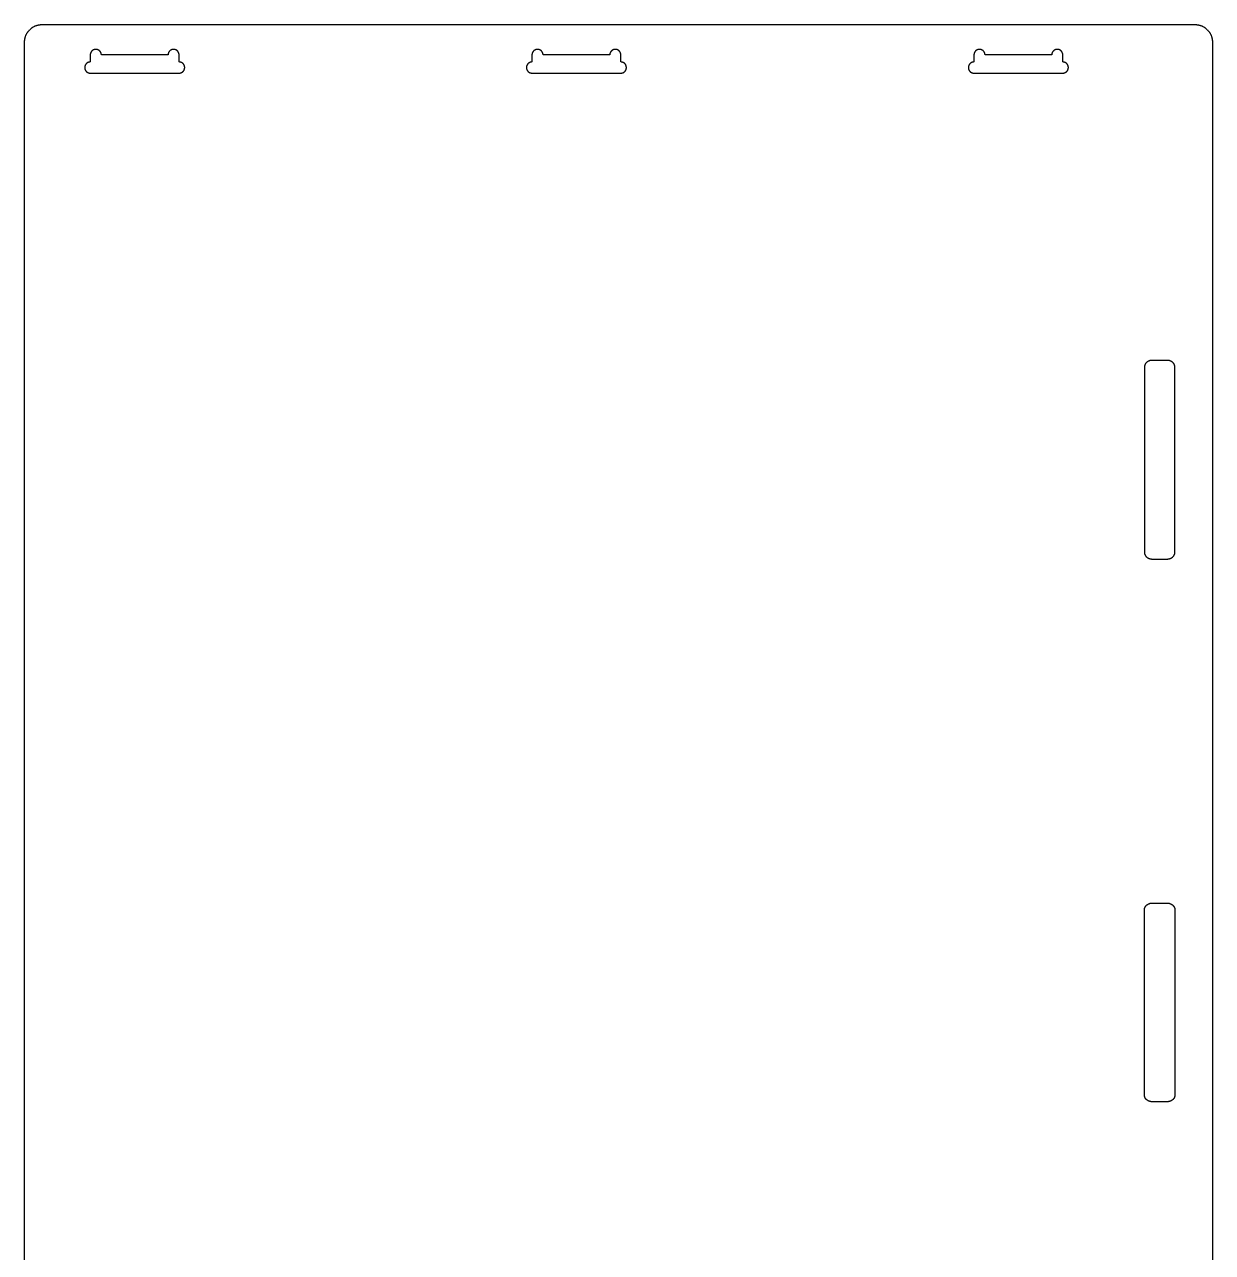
# Model space of a CAD drawing. Header units: millimetres. Extents: x -243 to 905, y 1585 to 2459.
# Drawn here: x 116 to 455.5, y 2107.7 to 2458.7 of the extents above; entities that cross this region are included whole.
import ezdxf

# ---------------------------------------------------------------- set-up
doc = ezdxf.new("R2010")
doc.units = ezdxf.units.MM
doc.header["$MEASUREMENT"] = 0
doc.layers.add('Layer 05', color=7, linetype='Continuous', true_color=0xffffff)

msp = doc.modelspace()

# ---------------------------------------------------------------- linework, layer by layer
at = {"layer": 'Layer 05'}
msp.add_lwpolyline([(116.01, 1904.66), (116.01, 2453.71), (116.01, 2453.82), (116.01, 2453.94), (116.02, 2454.05), (116.03, 2454.16), (116.04, 2454.28), (116.06, 2454.39), (116.07, 2454.51), (116.09, 2454.62), (116.12, 2454.74), (116.14, 2454.86), (116.17, 2454.97), (116.2, 2455.09), (116.24, 2455.21), (116.28, 2455.32), (116.32, 2455.44), (116.36, 2455.55), (116.41, 2455.67), (116.46, 2455.78), (116.51, 2455.9), (116.57, 2456.01), (116.63, 2456.12), (116.69, 2456.23), (116.76, 2456.34), (116.82, 2456.45), (116.9, 2456.56), (116.97, 2456.66), (117.05, 2456.76), (117.13, 2456.86), (117.21, 2456.96), (117.3, 2457.06), (117.38, 2457.16), (117.47, 2457.25), (117.57, 2457.34), (117.66, 2457.43), (117.76, 2457.51), (117.86, 2457.59), (117.96, 2457.67), (118.06, 2457.75), (118.17, 2457.83), (118.27, 2457.9), (118.38, 2457.97), (118.49, 2458.03), (118.6, 2458.09), (118.71, 2458.15), (118.83, 2458.21), (118.94, 2458.26), (119.05, 2458.31), (119.17, 2458.36), (119.28, 2458.41), (119.4, 2458.45), (119.52, 2458.48), (119.63, 2458.52), (119.75, 2458.55), (119.87, 2458.58), (119.98, 2458.61), (120.1, 2458.63), (120.22, 2458.65), (120.33, 2458.67), (120.45, 2458.68), (120.56, 2458.69), (120.67, 2458.7), (120.79, 2458.71), (120.9, 2458.71), (121.01, 2458.71), (450.45, 2458.71), (450.56, 2458.71), (450.68, 2458.71), (450.79, 2458.7), (450.9, 2458.69), (451.02, 2458.68), (451.13, 2458.67), (451.25, 2458.65), (451.36, 2458.63), (451.48, 2458.61), (451.6, 2458.58), (451.71, 2458.55), (451.83, 2458.52), (451.95, 2458.48), (452.06, 2458.45), (452.18, 2458.41), (452.29, 2458.36), (452.41, 2458.31), (452.52, 2458.26), (452.64, 2458.21), (452.75, 2458.15), (452.86, 2458.09), (452.97, 2458.03), (453.08, 2457.97), (453.19, 2457.9), (453.3, 2457.83), (453.4, 2457.75), (453.5, 2457.67), (453.61, 2457.59), (453.7, 2457.51), (453.8, 2457.43), (453.9, 2457.34), (453.99, 2457.25), (454.08, 2457.16), (454.17, 2457.06), (454.25, 2456.96), (454.34, 2456.86), (454.42, 2456.76), (454.49, 2456.66), (454.57, 2456.56), (454.64, 2456.45), (454.71, 2456.34), (454.77, 2456.23), (454.84, 2456.12), (454.9, 2456.01), (454.95, 2455.9), (455.01, 2455.78), (455.06, 2455.67), (455.1, 2455.55), (455.15, 2455.44), (455.19, 2455.32), (455.23, 2455.21), (455.26, 2455.09), (455.29, 2454.97), (455.32, 2454.86), (455.35, 2454.74), (455.37, 2454.62), (455.39, 2454.51), (455.41, 2454.39), (455.42, 2454.28), (455.43, 2454.16), (455.44, 2454.05), (455.45, 2453.94), (455.45, 2453.82), (455.45, 2453.71), (455.45, 2179.19), (455.45, 1904.66)], dxfattribs=at)
for points in [[(160.18, 2448.01), (160.18, 2450.07), (160.18, 2450.1), (160.18, 2450.14), (160.17, 2450.18), (160.17, 2450.22), (160.16, 2450.26), (160.16, 2450.3), (160.15, 2450.33), (160.14, 2450.37), (160.13, 2450.41), (160.12, 2450.45), (160.11, 2450.49), (160.1, 2450.52), (160.09, 2450.56), (160.07, 2450.6), (160.06, 2450.64), (160.04, 2450.67), (160.03, 2450.71), (160.01, 2450.74), (159.99, 2450.78), (159.97, 2450.81), (159.95, 2450.85), (159.93, 2450.88), (159.91, 2450.91), (159.89, 2450.94), (159.87, 2450.98), (159.84, 2451.01), (159.82, 2451.04), (159.79, 2451.07), (159.77, 2451.1), (159.74, 2451.12), (159.72, 2451.15), (159.69, 2451.18), (159.66, 2451.2), (159.63, 2451.23), (159.6, 2451.25), (159.57, 2451.28), (159.54, 2451.3), (159.51, 2451.32), (159.48, 2451.35), (159.45, 2451.37), (159.41, 2451.39), (159.38, 2451.41), (159.34, 2451.43), (159.31, 2451.45), (159.27, 2451.46), (159.24, 2451.48), (159.2, 2451.49), (159.16, 2451.51), (159.13, 2451.52), (159.09, 2451.54), (159.05, 2451.55), (159.01, 2451.56), (158.98, 2451.57), (158.94, 2451.58), (158.9, 2451.59), (158.86, 2451.59), (158.82, 2451.6), (158.78, 2451.6), (158.75, 2451.61), (158.71, 2451.61), (158.67, 2451.61), (158.63, 2451.61), (158.59, 2451.62), (158.56, 2451.61), (158.52, 2451.61), (158.48, 2451.61), (158.44, 2451.61), (158.4, 2451.6), (158.36, 2451.6), (158.33, 2451.59), (158.29, 2451.59), (158.25, 2451.58), (158.21, 2451.57), (158.17, 2451.56), (158.13, 2451.55), (158.1, 2451.54), (158.06, 2451.52), (158.02, 2451.51), (157.99, 2451.49), (157.95, 2451.48), (157.91, 2451.46), (157.88, 2451.45), (157.84, 2451.43), (157.81, 2451.41), (157.78, 2451.39), (157.74, 2451.37), (157.71, 2451.35), (157.68, 2451.32), (157.65, 2451.3), (157.61, 2451.28), (157.58, 2451.25), (157.55, 2451.23), (157.53, 2451.2), (157.5, 2451.18), (157.47, 2451.15), (157.44, 2451.12), (157.42, 2451.1), (157.39, 2451.07), (157.37, 2451.04), (157.34, 2451.01), (157.32, 2450.98), (157.3, 2450.94), (157.28, 2450.91), (157.25, 2450.88), (157.23, 2450.85), (157.21, 2450.81), (157.19, 2450.78), (157.18, 2450.74), (157.16, 2450.71), (157.14, 2450.67), (157.13, 2450.64), (157.11, 2450.6), (157.1, 2450.56), (157.09, 2450.52), (157.07, 2450.49), (157.06, 2450.45), (157.05, 2450.41), (157.04, 2450.37), (157.04, 2450.33), (157.03, 2450.3), (157.02, 2450.26), (157.02, 2450.22), (157.01, 2450.18), (157.01, 2450.14), (157.01, 2450.1), (157.01, 2450.07), (157.01, 2450.03), (137.96, 2450.03), (137.96, 2450.07), (137.95, 2450.1), (137.95, 2450.14), (137.95, 2450.18), (137.94, 2450.22), (137.94, 2450.26), (137.93, 2450.3), (137.93, 2450.33), (137.92, 2450.37), (137.91, 2450.41), (137.9, 2450.45), (137.89, 2450.49), (137.88, 2450.52), (137.86, 2450.56), (137.85, 2450.6), (137.84, 2450.64), (137.82, 2450.67), (137.8, 2450.71), (137.79, 2450.74), (137.77, 2450.78), (137.75, 2450.81), (137.73, 2450.85), (137.71, 2450.88), (137.69, 2450.91), (137.66, 2450.94), (137.64, 2450.98), (137.62, 2451.01), (137.59, 2451.04), (137.57, 2451.07), (137.54, 2451.1), (137.52, 2451.12), (137.49, 2451.15), (137.46, 2451.18), (137.44, 2451.2), (137.41, 2451.23), (137.38, 2451.25), (137.35, 2451.28), (137.32, 2451.3), (137.29, 2451.32), (137.25, 2451.35), (137.22, 2451.37), (137.19, 2451.39), (137.15, 2451.41), (137.12, 2451.43), (137.08, 2451.45), (137.05, 2451.46), (137.01, 2451.48), (136.98, 2451.49), (136.94, 2451.51), (136.9, 2451.52), (136.87, 2451.54), (136.83, 2451.55), (136.79, 2451.56), (136.75, 2451.57), (136.71, 2451.58), (136.68, 2451.59), (136.64, 2451.59), (136.6, 2451.6), (136.56, 2451.6), (136.52, 2451.61), (136.48, 2451.61), (136.44, 2451.61), (136.41, 2451.61), (136.37, 2451.62), (136.33, 2451.61), (136.29, 2451.61), (136.25, 2451.61), (136.22, 2451.61), (136.18, 2451.6), (136.14, 2451.6), (136.1, 2451.59), (136.06, 2451.59), (136.02, 2451.58), (135.99, 2451.57), (135.95, 2451.56), (135.91, 2451.55), (135.87, 2451.54), (135.83, 2451.52), (135.8, 2451.51), (135.76, 2451.49), (135.72, 2451.48), (135.69, 2451.46), (135.65, 2451.45), (135.62, 2451.43), (135.58, 2451.41), (135.55, 2451.39), (135.52, 2451.37), (135.48, 2451.35), (135.45, 2451.32), (135.42, 2451.3), (135.39, 2451.28), (135.36, 2451.25), (135.33, 2451.23), (135.3, 2451.2), (135.27, 2451.18), (135.25, 2451.15), (135.22, 2451.12), (135.19, 2451.1), (135.17, 2451.07), (135.14, 2451.04), (135.12, 2451.01), (135.1, 2450.98), (135.07, 2450.94), (135.05, 2450.91), (135.03, 2450.88), (135.01, 2450.85), (134.99, 2450.81), (134.97, 2450.78), (134.95, 2450.74), (134.93, 2450.71), (134.92, 2450.67), (134.9, 2450.64), (134.89, 2450.6), (134.87, 2450.56), (134.86, 2450.52), (134.85, 2450.49), (134.84, 2450.45), (134.83, 2450.41), (134.82, 2450.37), (134.81, 2450.33), (134.8, 2450.3), (134.8, 2450.26), (134.79, 2450.22), (134.79, 2450.18), (134.79, 2450.14), (134.78, 2450.1), (134.78, 2450.07), (134.78, 2450.03), (134.78, 2448.01), (134.74, 2448.01), (134.7, 2448.01), (134.67, 2448.01), (134.63, 2448), (134.59, 2448), (134.55, 2447.99), (134.51, 2447.99), (134.47, 2447.98), (134.44, 2447.97), (134.4, 2447.96), (134.36, 2447.95), (134.32, 2447.94), (134.28, 2447.93), (134.25, 2447.92), (134.21, 2447.9), (134.17, 2447.89), (134.14, 2447.87), (134.1, 2447.86), (134.07, 2447.84), (134.03, 2447.82), (134, 2447.8), (133.96, 2447.78), (133.93, 2447.76), (133.9, 2447.74), (133.86, 2447.72), (133.83, 2447.7), (133.8, 2447.67), (133.77, 2447.65), (133.74, 2447.62), (133.71, 2447.6), (133.69, 2447.57), (133.66, 2447.55), (133.63, 2447.52), (133.61, 2447.49), (133.58, 2447.46), (133.56, 2447.43), (133.53, 2447.4), (133.51, 2447.37), (133.48, 2447.34), (133.46, 2447.31), (133.44, 2447.27), (133.42, 2447.24), (133.4, 2447.21), (133.38, 2447.17), (133.36, 2447.14), (133.35, 2447.1), (133.33, 2447.07), (133.31, 2447.03), (133.3, 2446.99), (133.29, 2446.96), (133.27, 2446.92), (133.26, 2446.88), (133.25, 2446.84), (133.24, 2446.81), (133.23, 2446.77), (133.22, 2446.73), (133.22, 2446.69), (133.21, 2446.65), (133.21, 2446.61), (133.2, 2446.58), (133.2, 2446.54), (133.2, 2446.5), (133.19, 2446.46), (133.19, 2446.42), (133.19, 2446.38), (133.2, 2446.35), (133.2, 2446.31), (133.2, 2446.27), (133.21, 2446.23), (133.21, 2446.19), (133.22, 2446.15), (133.22, 2446.12), (133.23, 2446.08), (133.24, 2446.04), (133.25, 2446), (133.26, 2445.96), (133.27, 2445.93), (133.29, 2445.89), (133.3, 2445.85), (133.31, 2445.82), (133.33, 2445.78), (133.35, 2445.74), (133.36, 2445.71), (133.38, 2445.67), (133.4, 2445.64), (133.42, 2445.6), (133.44, 2445.57), (133.46, 2445.54), (133.48, 2445.51), (133.51, 2445.47), (133.53, 2445.44), (133.56, 2445.41), (133.58, 2445.38), (133.61, 2445.36), (133.63, 2445.33), (133.66, 2445.3), (133.69, 2445.27), (133.71, 2445.25), (133.74, 2445.22), (133.77, 2445.2), (133.8, 2445.17), (133.83, 2445.15), (133.86, 2445.13), (133.9, 2445.1), (133.93, 2445.08), (133.96, 2445.06), (134, 2445.04), (134.03, 2445.02), (134.07, 2445.01), (134.1, 2444.99), (134.14, 2444.97), (134.17, 2444.96), (134.21, 2444.94), (134.25, 2444.93), (134.28, 2444.91), (134.32, 2444.9), (134.36, 2444.89), (134.4, 2444.88), (134.44, 2444.87), (134.47, 2444.87), (134.51, 2444.86), (134.55, 2444.85), (134.59, 2444.85), (134.63, 2444.84), (134.67, 2444.84), (134.7, 2444.84), (134.74, 2444.84), (134.78, 2444.84), (160.18, 2444.84), (160.22, 2444.84), (160.25, 2444.84), (160.29, 2444.84), (160.32, 2444.84), (160.36, 2444.85), (160.4, 2444.85), (160.43, 2444.86), (160.47, 2444.86), (160.51, 2444.87), (160.54, 2444.88), (160.58, 2444.89), (160.62, 2444.9), (160.65, 2444.91), (160.69, 2444.92), (160.73, 2444.93), (160.77, 2444.95), (160.8, 2444.96), (160.84, 2444.98), (160.87, 2444.99), (160.91, 2445.01), (160.95, 2445.03), (160.98, 2445.05), (161.02, 2445.07), (161.05, 2445.09), (161.08, 2445.12), (161.12, 2445.14), (161.15, 2445.16), (161.18, 2445.19), (161.21, 2445.22), (161.24, 2445.24), (161.27, 2445.27), (161.3, 2445.3), (161.33, 2445.33), (161.36, 2445.36), (161.39, 2445.39), (161.41, 2445.42), (161.44, 2445.45), (161.46, 2445.49), (161.49, 2445.52), (161.51, 2445.55), (161.53, 2445.59), (161.55, 2445.62), (161.57, 2445.66), (161.59, 2445.69), (161.61, 2445.73), (161.63, 2445.77), (161.64, 2445.8), (161.66, 2445.84), (161.67, 2445.88), (161.68, 2445.91), (161.7, 2445.95), (161.71, 2445.99), (161.72, 2446.02), (161.73, 2446.06), (161.73, 2446.1), (161.74, 2446.13), (161.75, 2446.17), (161.75, 2446.21), (161.76, 2446.24), (161.76, 2446.28), (161.76, 2446.32), (161.77, 2446.35), (161.77, 2446.39), (161.77, 2446.42), (161.77, 2446.46), (161.77, 2446.49), (161.76, 2446.53), (161.76, 2446.57), (161.76, 2446.6), (161.75, 2446.64), (161.75, 2446.67), (161.74, 2446.71), (161.73, 2446.75), (161.73, 2446.79), (161.72, 2446.82), (161.71, 2446.86), (161.7, 2446.9), (161.68, 2446.93), (161.67, 2446.97), (161.66, 2447.01), (161.64, 2447.04), (161.63, 2447.08), (161.61, 2447.12), (161.59, 2447.15), (161.57, 2447.19), (161.55, 2447.22), (161.53, 2447.26), (161.51, 2447.29), (161.49, 2447.33), (161.46, 2447.36), (161.44, 2447.39), (161.41, 2447.42), (161.39, 2447.45), (161.36, 2447.49), (161.33, 2447.52), (161.3, 2447.55), (161.27, 2447.57), (161.24, 2447.6), (161.21, 2447.63), (161.18, 2447.66), (161.15, 2447.68), (161.12, 2447.71), (161.08, 2447.73), (161.05, 2447.75), (161.02, 2447.77), (160.98, 2447.79), (160.95, 2447.81), (160.91, 2447.83), (160.87, 2447.85), (160.84, 2447.87), (160.8, 2447.88), (160.77, 2447.9), (160.73, 2447.91), (160.69, 2447.93), (160.65, 2447.94), (160.62, 2447.95), (160.58, 2447.96), (160.54, 2447.97), (160.51, 2447.98), (160.47, 2447.98), (160.43, 2447.99), (160.4, 2448), (160.36, 2448), (160.32, 2448), (160.29, 2448.01), (160.25, 2448.01), (160.22, 2448.01)], [(261.01, 2450.03), (261.01, 2448.01), (260.97, 2448.01), (260.93, 2448.01), (260.89, 2448.01), (260.85, 2448), (260.81, 2448), (260.78, 2447.99), (260.74, 2447.99), (260.7, 2447.98), (260.66, 2447.97), (260.62, 2447.96), (260.58, 2447.95), (260.55, 2447.94), (260.51, 2447.93), (260.47, 2447.92), (260.44, 2447.9), (260.4, 2447.89), (260.36, 2447.87), (260.33, 2447.86), (260.29, 2447.84), (260.26, 2447.82), (260.22, 2447.8), (260.19, 2447.78), (260.15, 2447.76), (260.12, 2447.74), (260.09, 2447.72), (260.06, 2447.7), (260.03, 2447.67), (260, 2447.65), (259.97, 2447.62), (259.94, 2447.6), (259.91, 2447.57), (259.88, 2447.55), (259.86, 2447.52), (259.83, 2447.49), (259.81, 2447.46), (259.78, 2447.43), (259.76, 2447.4), (259.73, 2447.37), (259.71, 2447.34), (259.69, 2447.31), (259.67, 2447.27), (259.65, 2447.24), (259.63, 2447.21), (259.61, 2447.17), (259.59, 2447.14), (259.57, 2447.1), (259.55, 2447.07), (259.54, 2447.03), (259.52, 2446.99), (259.51, 2446.96), (259.5, 2446.92), (259.49, 2446.88), (259.48, 2446.84), (259.47, 2446.81), (259.46, 2446.77), (259.45, 2446.73), (259.44, 2446.69), (259.44, 2446.65), (259.43, 2446.61), (259.43, 2446.58), (259.42, 2446.54), (259.42, 2446.5), (259.42, 2446.46), (259.42, 2446.42), (259.42, 2446.38), (259.42, 2446.35), (259.42, 2446.31), (259.43, 2446.27), (259.43, 2446.23), (259.44, 2446.19), (259.44, 2446.15), (259.45, 2446.12), (259.46, 2446.08), (259.47, 2446.04), (259.48, 2446), (259.49, 2445.96), (259.5, 2445.93), (259.51, 2445.89), (259.52, 2445.85), (259.54, 2445.82), (259.55, 2445.78), (259.57, 2445.74), (259.59, 2445.71), (259.61, 2445.67), (259.63, 2445.64), (259.65, 2445.6), (259.67, 2445.57), (259.69, 2445.54), (259.71, 2445.51), (259.73, 2445.47), (259.76, 2445.44), (259.78, 2445.41), (259.81, 2445.38), (259.83, 2445.36), (259.86, 2445.33), (259.88, 2445.3), (259.91, 2445.27), (259.94, 2445.25), (259.97, 2445.22), (260, 2445.2), (260.03, 2445.17), (260.06, 2445.15), (260.09, 2445.13), (260.12, 2445.1), (260.15, 2445.08), (260.19, 2445.06), (260.22, 2445.04), (260.26, 2445.02), (260.29, 2445.01), (260.33, 2444.99), (260.36, 2444.97), (260.4, 2444.96), (260.44, 2444.94), (260.47, 2444.93), (260.51, 2444.91), (260.55, 2444.9), (260.58, 2444.89), (260.62, 2444.88), (260.66, 2444.87), (260.7, 2444.87), (260.74, 2444.86), (260.78, 2444.85), (260.81, 2444.85), (260.85, 2444.84), (260.89, 2444.84), (260.93, 2444.84), (260.97, 2444.84), (261.01, 2444.84), (286.41, 2444.84), (286.44, 2444.84), (286.48, 2444.84), (286.51, 2444.84), (286.55, 2444.84), (286.58, 2444.85), (286.62, 2444.85), (286.66, 2444.86), (286.69, 2444.86), (286.73, 2444.87), (286.77, 2444.88), (286.81, 2444.89), (286.84, 2444.9), (286.88, 2444.91), (286.92, 2444.92), (286.95, 2444.93), (286.99, 2444.95), (287.03, 2444.96), (287.06, 2444.98), (287.1, 2444.99), (287.14, 2445.01), (287.17, 2445.03), (287.21, 2445.05), (287.24, 2445.07), (287.27, 2445.09), (287.31, 2445.12), (287.34, 2445.14), (287.37, 2445.16), (287.41, 2445.19), (287.44, 2445.22), (287.47, 2445.24), (287.5, 2445.27), (287.53, 2445.3), (287.56, 2445.33), (287.59, 2445.36), (287.61, 2445.39), (287.64, 2445.42), (287.66, 2445.45), (287.69, 2445.49), (287.71, 2445.52), (287.73, 2445.55), (287.76, 2445.59), (287.78, 2445.62), (287.8, 2445.66), (287.82, 2445.69), (287.83, 2445.73), (287.85, 2445.77), (287.87, 2445.8), (287.88, 2445.84), (287.9, 2445.88), (287.91, 2445.91), (287.92, 2445.95), (287.93, 2445.99), (287.94, 2446.02), (287.95, 2446.06), (287.96, 2446.1), (287.97, 2446.13), (287.97, 2446.17), (287.98, 2446.21), (287.98, 2446.24), (287.99, 2446.28), (287.99, 2446.32), (287.99, 2446.35), (287.99, 2446.39), (287.99, 2446.42), (287.99, 2446.46), (287.99, 2446.49), (287.99, 2446.53), (287.99, 2446.57), (287.98, 2446.6), (287.98, 2446.64), (287.97, 2446.67), (287.97, 2446.71), (287.96, 2446.75), (287.95, 2446.79), (287.94, 2446.82), (287.93, 2446.86), (287.92, 2446.9), (287.91, 2446.93), (287.9, 2446.97), (287.88, 2447.01), (287.87, 2447.04), (287.85, 2447.08), (287.83, 2447.12), (287.82, 2447.15), (287.8, 2447.19), (287.78, 2447.22), (287.76, 2447.26), (287.73, 2447.29), (287.71, 2447.33), (287.69, 2447.36), (287.66, 2447.39), (287.64, 2447.42), (287.61, 2447.45), (287.59, 2447.49), (287.56, 2447.52), (287.53, 2447.55), (287.5, 2447.57), (287.47, 2447.6), (287.44, 2447.63), (287.41, 2447.66), (287.37, 2447.68), (287.34, 2447.71), (287.31, 2447.73), (287.27, 2447.75), (287.24, 2447.77), (287.21, 2447.79), (287.17, 2447.81), (287.14, 2447.83), (287.1, 2447.85), (287.06, 2447.87), (287.03, 2447.88), (286.99, 2447.9), (286.95, 2447.91), (286.92, 2447.93), (286.88, 2447.94), (286.84, 2447.95), (286.81, 2447.96), (286.77, 2447.97), (286.73, 2447.98), (286.69, 2447.98), (286.66, 2447.99), (286.62, 2448), (286.58, 2448), (286.55, 2448), (286.51, 2448.01), (286.48, 2448.01), (286.44, 2448.01), (286.41, 2448.01), (286.41, 2450.03), (286.41, 2450.07), (286.4, 2450.1), (286.4, 2450.14), (286.4, 2450.18), (286.39, 2450.22), (286.39, 2450.26), (286.38, 2450.3), (286.38, 2450.33), (286.37, 2450.37), (286.36, 2450.41), (286.35, 2450.45), (286.34, 2450.49), (286.33, 2450.52), (286.31, 2450.56), (286.3, 2450.6), (286.29, 2450.64), (286.27, 2450.67), (286.25, 2450.71), (286.24, 2450.74), (286.22, 2450.78), (286.2, 2450.81), (286.18, 2450.85), (286.16, 2450.88), (286.14, 2450.91), (286.11, 2450.94), (286.09, 2450.98), (286.07, 2451.01), (286.04, 2451.04), (286.02, 2451.07), (285.99, 2451.1), (285.97, 2451.12), (285.94, 2451.15), (285.91, 2451.18), (285.89, 2451.2), (285.86, 2451.23), (285.83, 2451.25), (285.8, 2451.28), (285.77, 2451.3), (285.74, 2451.32), (285.7, 2451.35), (285.67, 2451.37), (285.64, 2451.39), (285.6, 2451.41), (285.57, 2451.43), (285.53, 2451.45), (285.5, 2451.46), (285.46, 2451.48), (285.43, 2451.49), (285.39, 2451.51), (285.35, 2451.52), (285.32, 2451.54), (285.28, 2451.55), (285.24, 2451.56), (285.2, 2451.57), (285.16, 2451.58), (285.13, 2451.59), (285.09, 2451.59), (285.05, 2451.6), (285.01, 2451.6), (284.97, 2451.61), (284.93, 2451.61), (284.89, 2451.61), (284.86, 2451.61), (284.82, 2451.62), (284.78, 2451.61), (284.74, 2451.61), (284.7, 2451.61), (284.67, 2451.61), (284.63, 2451.6), (284.59, 2451.6), (284.55, 2451.59), (284.51, 2451.59), (284.47, 2451.58), (284.44, 2451.57), (284.4, 2451.56), (284.36, 2451.55), (284.32, 2451.54), (284.28, 2451.52), (284.25, 2451.51), (284.21, 2451.49), (284.17, 2451.48), (284.14, 2451.46), (284.1, 2451.45), (284.07, 2451.43), (284.03, 2451.41), (284, 2451.39), (283.97, 2451.37), (283.93, 2451.35), (283.9, 2451.32), (283.87, 2451.3), (283.84, 2451.28), (283.81, 2451.25), (283.78, 2451.23), (283.75, 2451.2), (283.72, 2451.18), (283.7, 2451.15), (283.67, 2451.12), (283.64, 2451.1), (283.62, 2451.07), (283.59, 2451.04), (283.57, 2451.01), (283.55, 2450.98), (283.52, 2450.94), (283.5, 2450.91), (283.48, 2450.88), (283.46, 2450.85), (283.44, 2450.81), (283.42, 2450.78), (283.4, 2450.74), (283.38, 2450.71), (283.37, 2450.67), (283.35, 2450.64), (283.34, 2450.6), (283.32, 2450.56), (283.31, 2450.52), (283.3, 2450.49), (283.29, 2450.45), (283.28, 2450.41), (283.27, 2450.37), (283.26, 2450.33), (283.25, 2450.3), (283.25, 2450.26), (283.24, 2450.22), (283.24, 2450.18), (283.24, 2450.14), (283.23, 2450.1), (283.23, 2450.07), (283.23, 2450.03), (264.18, 2450.03), (264.18, 2450.07), (264.18, 2450.1), (264.18, 2450.14), (264.17, 2450.18), (264.17, 2450.22), (264.16, 2450.26), (264.16, 2450.3), (264.15, 2450.33), (264.14, 2450.37), (264.13, 2450.41), (264.12, 2450.45), (264.11, 2450.49), (264.1, 2450.52), (264.09, 2450.56), (264.07, 2450.6), (264.06, 2450.64), (264.04, 2450.67), (264.03, 2450.71), (264.01, 2450.74), (263.99, 2450.78), (263.97, 2450.81), (263.95, 2450.85), (263.93, 2450.88), (263.91, 2450.91), (263.89, 2450.94), (263.87, 2450.98), (263.84, 2451.01), (263.82, 2451.04), (263.79, 2451.07), (263.77, 2451.1), (263.74, 2451.12), (263.72, 2451.15), (263.69, 2451.18), (263.66, 2451.2), (263.63, 2451.23), (263.6, 2451.25), (263.57, 2451.28), (263.54, 2451.3), (263.51, 2451.32), (263.48, 2451.35), (263.45, 2451.37), (263.41, 2451.39), (263.38, 2451.41), (263.34, 2451.43), (263.31, 2451.45), (263.27, 2451.46), (263.24, 2451.48), (263.2, 2451.49), (263.16, 2451.51), (263.13, 2451.52), (263.09, 2451.54), (263.05, 2451.55), (263.01, 2451.56), (262.98, 2451.57), (262.94, 2451.58), (262.9, 2451.59), (262.86, 2451.59), (262.82, 2451.6), (262.78, 2451.6), (262.75, 2451.61), (262.71, 2451.61), (262.67, 2451.61), (262.63, 2451.61), (262.59, 2451.62), (262.56, 2451.61), (262.52, 2451.61), (262.48, 2451.61), (262.44, 2451.61), (262.4, 2451.6), (262.36, 2451.6), (262.33, 2451.59), (262.29, 2451.59), (262.25, 2451.58), (262.21, 2451.57), (262.17, 2451.56), (262.13, 2451.55), (262.1, 2451.54), (262.06, 2451.52), (262.02, 2451.51), (261.99, 2451.49), (261.95, 2451.48), (261.91, 2451.46), (261.88, 2451.45), (261.84, 2451.43), (261.81, 2451.41), (261.78, 2451.39), (261.74, 2451.37), (261.71, 2451.35), (261.68, 2451.32), (261.65, 2451.3), (261.61, 2451.28), (261.58, 2451.25), (261.55, 2451.23), (261.53, 2451.2), (261.5, 2451.18), (261.47, 2451.15), (261.44, 2451.12), (261.42, 2451.1), (261.39, 2451.07), (261.37, 2451.04), (261.34, 2451.01), (261.32, 2450.98), (261.3, 2450.94), (261.28, 2450.91), (261.25, 2450.88), (261.23, 2450.85), (261.21, 2450.81), (261.19, 2450.78), (261.18, 2450.74), (261.16, 2450.71), (261.14, 2450.67), (261.13, 2450.64), (261.11, 2450.6), (261.1, 2450.56), (261.09, 2450.52), (261.07, 2450.49), (261.06, 2450.45), (261.05, 2450.41), (261.04, 2450.37), (261.04, 2450.33), (261.03, 2450.3), (261.02, 2450.26), (261.02, 2450.22), (261.01, 2450.18), (261.01, 2450.14), (261.01, 2450.1), (261.01, 2450.07)], [(387.3, 2450.03), (387.3, 2448.01), (387.26, 2448.01), (387.22, 2448.01), (387.19, 2448.01), (387.15, 2448), (387.11, 2448), (387.07, 2447.99), (387.03, 2447.99), (386.99, 2447.98), (386.96, 2447.97), (386.92, 2447.96), (386.88, 2447.95), (386.84, 2447.94), (386.8, 2447.93), (386.77, 2447.92), (386.73, 2447.9), (386.69, 2447.89), (386.66, 2447.87), (386.62, 2447.86), (386.59, 2447.84), (386.55, 2447.82), (386.52, 2447.8), (386.48, 2447.78), (386.45, 2447.76), (386.42, 2447.74), (386.38, 2447.72), (386.35, 2447.7), (386.32, 2447.67), (386.29, 2447.65), (386.26, 2447.62), (386.23, 2447.6), (386.2, 2447.57), (386.18, 2447.55), (386.15, 2447.52), (386.12, 2447.49), (386.1, 2447.46), (386.07, 2447.43), (386.05, 2447.4), (386.03, 2447.37), (386, 2447.34), (385.98, 2447.31), (385.96, 2447.27), (385.94, 2447.24), (385.92, 2447.21), (385.9, 2447.17), (385.88, 2447.14), (385.87, 2447.1), (385.85, 2447.07), (385.83, 2447.03), (385.82, 2446.99), (385.81, 2446.96), (385.79, 2446.92), (385.78, 2446.88), (385.77, 2446.84), (385.76, 2446.81), (385.75, 2446.77), (385.74, 2446.73), (385.74, 2446.69), (385.73, 2446.65), (385.72, 2446.61), (385.72, 2446.58), (385.72, 2446.54), (385.71, 2446.5), (385.71, 2446.46), (385.71, 2446.42), (385.71, 2446.38), (385.71, 2446.35), (385.72, 2446.31), (385.72, 2446.27), (385.72, 2446.23), (385.73, 2446.19), (385.74, 2446.15), (385.74, 2446.12), (385.75, 2446.08), (385.76, 2446.04), (385.77, 2446), (385.78, 2445.96), (385.79, 2445.93), (385.81, 2445.89), (385.82, 2445.85), (385.83, 2445.82), (385.85, 2445.78), (385.87, 2445.74), (385.88, 2445.71), (385.9, 2445.67), (385.92, 2445.64), (385.94, 2445.6), (385.96, 2445.57), (385.98, 2445.54), (386, 2445.51), (386.03, 2445.47), (386.05, 2445.44), (386.07, 2445.41), (386.1, 2445.38), (386.12, 2445.36), (386.15, 2445.33), (386.18, 2445.3), (386.2, 2445.27), (386.23, 2445.25), (386.26, 2445.22), (386.29, 2445.2), (386.32, 2445.17), (386.35, 2445.15), (386.38, 2445.13), (386.42, 2445.1), (386.45, 2445.08), (386.48, 2445.06), (386.52, 2445.04), (386.55, 2445.02), (386.59, 2445.01), (386.62, 2444.99), (386.66, 2444.97), (386.69, 2444.96), (386.73, 2444.94), (386.77, 2444.93), (386.8, 2444.91), (386.84, 2444.9), (386.88, 2444.89), (386.92, 2444.88), (386.96, 2444.87), (386.99, 2444.87), (387.03, 2444.86), (387.07, 2444.85), (387.11, 2444.85), (387.15, 2444.84), (387.19, 2444.84), (387.22, 2444.84), (387.26, 2444.84), (387.3, 2444.84), (412.7, 2444.84), (412.74, 2444.84), (412.77, 2444.84), (412.81, 2444.84), (412.84, 2444.84), (412.88, 2444.85), (412.92, 2444.85), (412.95, 2444.86), (412.99, 2444.86), (413.03, 2444.87), (413.06, 2444.88), (413.1, 2444.89), (413.14, 2444.9), (413.17, 2444.91), (413.21, 2444.92), (413.25, 2444.93), (413.28, 2444.95), (413.32, 2444.96), (413.36, 2444.98), (413.39, 2444.99), (413.43, 2445.01), (413.46, 2445.03), (413.5, 2445.05), (413.53, 2445.07), (413.57, 2445.09), (413.6, 2445.12), (413.64, 2445.14), (413.67, 2445.16), (413.7, 2445.19), (413.73, 2445.22), (413.76, 2445.24), (413.79, 2445.27), (413.82, 2445.3), (413.85, 2445.33), (413.88, 2445.36), (413.91, 2445.39), (413.93, 2445.42), (413.96, 2445.45), (413.98, 2445.49), (414.01, 2445.52), (414.03, 2445.55), (414.05, 2445.59), (414.07, 2445.62), (414.09, 2445.66), (414.11, 2445.69), (414.13, 2445.73), (414.15, 2445.77), (414.16, 2445.8), (414.18, 2445.84), (414.19, 2445.88), (414.2, 2445.91), (414.22, 2445.95), (414.23, 2445.99), (414.24, 2446.02), (414.25, 2446.06), (414.25, 2446.1), (414.26, 2446.13), (414.27, 2446.17), (414.27, 2446.21), (414.28, 2446.24), (414.28, 2446.28), (414.28, 2446.32), (414.29, 2446.35), (414.29, 2446.39), (414.29, 2446.42), (414.29, 2446.46), (414.29, 2446.49), (414.28, 2446.53), (414.28, 2446.57), (414.28, 2446.6), (414.27, 2446.64), (414.27, 2446.67), (414.26, 2446.71), (414.25, 2446.75), (414.25, 2446.79), (414.24, 2446.82), (414.23, 2446.86), (414.22, 2446.9), (414.2, 2446.93), (414.19, 2446.97), (414.18, 2447.01), (414.16, 2447.04), (414.15, 2447.08), (414.13, 2447.12), (414.11, 2447.15), (414.09, 2447.19), (414.07, 2447.22), (414.05, 2447.26), (414.03, 2447.29), (414.01, 2447.33), (413.98, 2447.36), (413.96, 2447.39), (413.93, 2447.42), (413.91, 2447.45), (413.88, 2447.49), (413.85, 2447.52), (413.82, 2447.55), (413.79, 2447.57), (413.76, 2447.6), (413.73, 2447.63), (413.7, 2447.66), (413.67, 2447.68), (413.64, 2447.71), (413.6, 2447.73), (413.57, 2447.75), (413.53, 2447.77), (413.5, 2447.79), (413.46, 2447.81), (413.43, 2447.83), (413.39, 2447.85), (413.36, 2447.87), (413.32, 2447.88), (413.28, 2447.9), (413.25, 2447.91), (413.21, 2447.93), (413.17, 2447.94), (413.14, 2447.95), (413.1, 2447.96), (413.06, 2447.97), (413.03, 2447.98), (412.99, 2447.98), (412.95, 2447.99), (412.92, 2448), (412.88, 2448), (412.84, 2448), (412.81, 2448.01), (412.77, 2448.01), (412.74, 2448.01), (412.7, 2448.01), (412.7, 2450.03), (412.7, 2450.07), (412.7, 2450.1), (412.7, 2450.14), (412.69, 2450.18), (412.69, 2450.22), (412.68, 2450.26), (412.68, 2450.3), (412.67, 2450.33), (412.66, 2450.37), (412.65, 2450.41), (412.64, 2450.45), (412.63, 2450.49), (412.62, 2450.52), (412.61, 2450.56), (412.59, 2450.6), (412.58, 2450.64), (412.56, 2450.67), (412.55, 2450.71), (412.53, 2450.74), (412.51, 2450.78), (412.49, 2450.81), (412.47, 2450.85), (412.45, 2450.88), (412.43, 2450.91), (412.41, 2450.94), (412.39, 2450.98), (412.36, 2451.01), (412.34, 2451.04), (412.31, 2451.07), (412.29, 2451.1), (412.26, 2451.12), (412.24, 2451.15), (412.21, 2451.18), (412.18, 2451.2), (412.15, 2451.23), (412.12, 2451.25), (412.09, 2451.28), (412.06, 2451.3), (412.03, 2451.32), (412, 2451.35), (411.96, 2451.37), (411.93, 2451.39), (411.9, 2451.41), (411.86, 2451.43), (411.83, 2451.45), (411.79, 2451.46), (411.76, 2451.48), (411.72, 2451.49), (411.68, 2451.51), (411.65, 2451.52), (411.61, 2451.54), (411.57, 2451.55), (411.53, 2451.56), (411.5, 2451.57), (411.46, 2451.58), (411.42, 2451.59), (411.38, 2451.59), (411.34, 2451.6), (411.3, 2451.6), (411.27, 2451.61), (411.23, 2451.61), (411.19, 2451.61), (411.15, 2451.61), (411.11, 2451.62), (411.07, 2451.61), (411.04, 2451.61), (411, 2451.61), (410.96, 2451.61), (410.92, 2451.6), (410.88, 2451.6), (410.84, 2451.59), (410.81, 2451.59), (410.77, 2451.58), (410.73, 2451.57), (410.69, 2451.56), (410.65, 2451.55), (410.62, 2451.54), (410.58, 2451.52), (410.54, 2451.51), (410.51, 2451.49), (410.47, 2451.48), (410.43, 2451.46), (410.4, 2451.45), (410.36, 2451.43), (410.33, 2451.41), (410.29, 2451.39), (410.26, 2451.37), (410.23, 2451.35), (410.2, 2451.32), (410.16, 2451.3), (410.13, 2451.28), (410.1, 2451.25), (410.07, 2451.23), (410.05, 2451.2), (410.02, 2451.18), (409.99, 2451.15), (409.96, 2451.12), (409.94, 2451.1), (409.91, 2451.07), (409.89, 2451.04), (409.86, 2451.01), (409.84, 2450.98), (409.82, 2450.94), (409.79, 2450.91), (409.77, 2450.88), (409.75, 2450.85), (409.73, 2450.81), (409.71, 2450.78), (409.7, 2450.74), (409.68, 2450.71), (409.66, 2450.67), (409.65, 2450.64), (409.63, 2450.6), (409.62, 2450.56), (409.6, 2450.52), (409.59, 2450.49), (409.58, 2450.45), (409.57, 2450.41), (409.56, 2450.37), (409.56, 2450.33), (409.55, 2450.3), (409.54, 2450.26), (409.54, 2450.22), (409.53, 2450.18), (409.53, 2450.14), (409.53, 2450.1), (409.53, 2450.07), (409.53, 2450.03), (390.48, 2450.03), (390.47, 2450.07), (390.47, 2450.1), (390.47, 2450.14), (390.47, 2450.18), (390.46, 2450.22), (390.46, 2450.26), (390.45, 2450.3), (390.45, 2450.33), (390.44, 2450.37), (390.43, 2450.41), (390.42, 2450.45), (390.41, 2450.49), (390.4, 2450.52), (390.38, 2450.56), (390.37, 2450.6), (390.35, 2450.64), (390.34, 2450.67), (390.32, 2450.71), (390.3, 2450.74), (390.29, 2450.78), (390.27, 2450.81), (390.25, 2450.85), (390.23, 2450.88), (390.21, 2450.91), (390.18, 2450.94), (390.16, 2450.98), (390.14, 2451.01), (390.11, 2451.04), (390.09, 2451.07), (390.06, 2451.1), (390.04, 2451.12), (390.01, 2451.15), (389.98, 2451.18), (389.95, 2451.2), (389.93, 2451.23), (389.9, 2451.25), (389.87, 2451.28), (389.84, 2451.3), (389.8, 2451.32), (389.77, 2451.35), (389.74, 2451.37), (389.71, 2451.39), (389.67, 2451.41), (389.64, 2451.43), (389.6, 2451.45), (389.57, 2451.46), (389.53, 2451.48), (389.5, 2451.49), (389.46, 2451.51), (389.42, 2451.52), (389.38, 2451.54), (389.35, 2451.55), (389.31, 2451.56), (389.27, 2451.57), (389.23, 2451.58), (389.19, 2451.59), (389.16, 2451.59), (389.12, 2451.6), (389.08, 2451.6), (389.04, 2451.61), (389, 2451.61), (388.96, 2451.61), (388.93, 2451.61), (388.89, 2451.62), (388.85, 2451.61), (388.81, 2451.61), (388.77, 2451.61), (388.73, 2451.61), (388.7, 2451.6), (388.66, 2451.6), (388.62, 2451.59), (388.58, 2451.59), (388.54, 2451.58), (388.5, 2451.57), (388.47, 2451.56), (388.43, 2451.55), (388.39, 2451.54), (388.35, 2451.52), (388.32, 2451.51), (388.28, 2451.49), (388.24, 2451.48), (388.21, 2451.46), (388.17, 2451.45), (388.14, 2451.43), (388.1, 2451.41), (388.07, 2451.39), (388.04, 2451.37), (388, 2451.35), (387.97, 2451.32), (387.94, 2451.3), (387.91, 2451.28), (387.88, 2451.25), (387.85, 2451.23), (387.82, 2451.2), (387.79, 2451.18), (387.77, 2451.15), (387.74, 2451.12), (387.71, 2451.1), (387.69, 2451.07), (387.66, 2451.04), (387.64, 2451.01), (387.61, 2450.98), (387.59, 2450.94), (387.57, 2450.91), (387.55, 2450.88), (387.53, 2450.85), (387.51, 2450.81), (387.49, 2450.78), (387.47, 2450.74), (387.45, 2450.71), (387.44, 2450.67), (387.42, 2450.64), (387.41, 2450.6), (387.39, 2450.56), (387.38, 2450.52), (387.37, 2450.49), (387.36, 2450.45), (387.35, 2450.41), (387.34, 2450.37), (387.33, 2450.33), (387.32, 2450.3), (387.32, 2450.26), (387.31, 2450.22), (387.31, 2450.18), (387.3, 2450.14), (387.3, 2450.1), (387.3, 2450.07)], [(442.46, 2305.93), (442.51, 2305.93), (442.56, 2305.93), (442.62, 2305.93), (442.67, 2305.94), (442.72, 2305.94), (442.77, 2305.95), (442.82, 2305.95), (442.87, 2305.96), (442.93, 2305.97), (442.98, 2305.98), (443.03, 2305.99), (443.08, 2306), (443.14, 2306.01), (443.19, 2306.03), (443.24, 2306.04), (443.29, 2306.06), (443.34, 2306.08), (443.4, 2306.1), (443.45, 2306.12), (443.5, 2306.14), (443.55, 2306.16), (443.6, 2306.18), (443.65, 2306.21), (443.7, 2306.23), (443.74, 2306.26), (443.79, 2306.29), (443.84, 2306.32), (443.88, 2306.35), (443.93, 2306.38), (443.97, 2306.41), (444.01, 2306.44), (444.06, 2306.48), (444.1, 2306.51), (444.14, 2306.55), (444.17, 2306.58), (444.21, 2306.62), (444.25, 2306.66), (444.28, 2306.7), (444.32, 2306.74), (444.35, 2306.78), (444.38, 2306.82), (444.41, 2306.86), (444.44, 2306.9), (444.46, 2306.94), (444.49, 2306.98), (444.51, 2307.03), (444.54, 2307.07), (444.56, 2307.11), (444.58, 2307.16), (444.59, 2307.2), (444.61, 2307.24), (444.63, 2307.29), (444.64, 2307.33), (444.65, 2307.37), (444.67, 2307.42), (444.68, 2307.46), (444.69, 2307.51), (444.69, 2307.55), (444.7, 2307.59), (444.71, 2307.63), (444.71, 2307.68), (444.71, 2307.72), (444.71, 2307.76), (444.71, 2307.8), (444.71, 2360.85), (444.71, 2360.89), (444.71, 2360.94), (444.71, 2360.98), (444.71, 2361.02), (444.7, 2361.06), (444.69, 2361.11), (444.69, 2361.15), (444.68, 2361.19), (444.67, 2361.24), (444.65, 2361.28), (444.64, 2361.32), (444.63, 2361.37), (444.61, 2361.41), (444.59, 2361.46), (444.58, 2361.5), (444.56, 2361.54), (444.54, 2361.59), (444.51, 2361.63), (444.49, 2361.67), (444.46, 2361.71), (444.44, 2361.76), (444.41, 2361.8), (444.38, 2361.84), (444.35, 2361.88), (444.32, 2361.92), (444.28, 2361.96), (444.25, 2362), (444.21, 2362.03), (444.17, 2362.07), (444.14, 2362.11), (444.1, 2362.14), (444.06, 2362.18), (444.01, 2362.21), (443.97, 2362.25), (443.93, 2362.28), (443.88, 2362.31), (443.84, 2362.34), (443.79, 2362.37), (443.74, 2362.4), (443.7, 2362.42), (443.65, 2362.45), (443.6, 2362.47), (443.55, 2362.5), (443.5, 2362.52), (443.45, 2362.54), (443.4, 2362.56), (443.34, 2362.58), (443.29, 2362.6), (443.24, 2362.61), (443.19, 2362.63), (443.14, 2362.64), (443.08, 2362.66), (443.03, 2362.67), (442.98, 2362.68), (442.93, 2362.69), (442.87, 2362.7), (442.82, 2362.7), (442.77, 2362.71), (442.72, 2362.72), (442.67, 2362.72), (442.62, 2362.72), (442.56, 2362.73), (442.51, 2362.73), (438.28, 2362.73), (438.23, 2362.73), (438.18, 2362.73), (438.13, 2362.72), (438.08, 2362.72), (438.02, 2362.72), (437.97, 2362.71), (437.92, 2362.7), (437.87, 2362.7), (437.82, 2362.69), (437.76, 2362.68), (437.71, 2362.67), (437.66, 2362.66), (437.61, 2362.64), (437.55, 2362.63), (437.5, 2362.61), (437.45, 2362.6), (437.4, 2362.58), (437.35, 2362.56), (437.3, 2362.54), (437.24, 2362.52), (437.19, 2362.5), (437.14, 2362.47), (437.1, 2362.45), (437.05, 2362.42), (437, 2362.4), (436.95, 2362.37), (436.91, 2362.34), (436.86, 2362.31), (436.82, 2362.28), (436.77, 2362.25), (436.73, 2362.21), (436.69, 2362.18), (436.65, 2362.14), (436.61, 2362.11), (436.57, 2362.07), (436.53, 2362.03), (436.5, 2362), (436.46, 2361.96), (436.43, 2361.92), (436.39, 2361.88), (436.36, 2361.84), (436.33, 2361.8), (436.31, 2361.76), (436.28, 2361.71), (436.25, 2361.67), (436.23, 2361.63), (436.21, 2361.59), (436.19, 2361.54), (436.17, 2361.5), (436.15, 2361.46), (436.13, 2361.41), (436.11, 2361.37), (436.1, 2361.32), (436.09, 2361.28), (436.08, 2361.24), (436.07, 2361.19), (436.06, 2361.15), (436.05, 2361.11), (436.04, 2361.06), (436.04, 2361.02), (436.03, 2360.98), (436.03, 2360.94), (436.03, 2360.89), (436.03, 2360.85), (436.03, 2307.8), (436.03, 2307.76), (436.03, 2307.72), (436.03, 2307.68), (436.04, 2307.63), (436.04, 2307.59), (436.05, 2307.55), (436.06, 2307.51), (436.07, 2307.46), (436.08, 2307.42), (436.09, 2307.37), (436.1, 2307.33), (436.11, 2307.29), (436.13, 2307.24), (436.15, 2307.2), (436.17, 2307.16), (436.19, 2307.11), (436.21, 2307.07), (436.23, 2307.03), (436.25, 2306.98), (436.28, 2306.94), (436.31, 2306.9), (436.33, 2306.86), (436.36, 2306.82), (436.39, 2306.78), (436.43, 2306.74), (436.46, 2306.7), (436.5, 2306.66), (436.53, 2306.62), (436.57, 2306.58), (436.61, 2306.55), (436.65, 2306.51), (436.69, 2306.48), (436.73, 2306.44), (436.77, 2306.41), (436.82, 2306.38), (436.86, 2306.35), (436.91, 2306.32), (436.95, 2306.29), (437, 2306.26), (437.05, 2306.23), (437.1, 2306.21), (437.14, 2306.18), (437.19, 2306.16), (437.24, 2306.14), (437.3, 2306.12), (437.35, 2306.1), (437.4, 2306.08), (437.45, 2306.06), (437.5, 2306.04), (437.55, 2306.03), (437.61, 2306.01), (437.66, 2306), (437.71, 2305.99), (437.76, 2305.98), (437.82, 2305.97), (437.87, 2305.96), (437.92, 2305.95), (437.97, 2305.95), (438.02, 2305.94), (438.08, 2305.94), (438.13, 2305.93), (438.18, 2305.93), (438.23, 2305.93), (438.28, 2305.93)], [(442.46, 2207.59), (442.51, 2207.59), (442.56, 2207.59), (442.62, 2207.58), (442.67, 2207.58), (442.72, 2207.58), (442.77, 2207.57), (442.82, 2207.56), (442.87, 2207.56), (442.93, 2207.55), (442.98, 2207.54), (443.03, 2207.53), (443.08, 2207.52), (443.14, 2207.5), (443.19, 2207.49), (443.24, 2207.47), (443.29, 2207.46), (443.34, 2207.44), (443.4, 2207.42), (443.45, 2207.4), (443.5, 2207.38), (443.55, 2207.36), (443.6, 2207.33), (443.65, 2207.31), (443.7, 2207.28), (443.74, 2207.26), (443.79, 2207.23), (443.84, 2207.2), (443.88, 2207.17), (443.93, 2207.14), (443.97, 2207.11), (444.01, 2207.07), (444.06, 2207.04), (444.1, 2207), (444.14, 2206.97), (444.17, 2206.93), (444.21, 2206.89), (444.25, 2206.86), (444.28, 2206.82), (444.32, 2206.78), (444.35, 2206.74), (444.38, 2206.7), (444.41, 2206.66), (444.44, 2206.62), (444.46, 2206.57), (444.49, 2206.53), (444.51, 2206.49), (444.54, 2206.45), (444.56, 2206.4), (444.58, 2206.36), (444.59, 2206.32), (444.61, 2206.27), (444.63, 2206.23), (444.64, 2206.18), (444.65, 2206.14), (444.67, 2206.1), (444.68, 2206.05), (444.69, 2206.01), (444.69, 2205.97), (444.7, 2205.92), (444.71, 2205.88), (444.71, 2205.84), (444.71, 2205.8), (444.71, 2205.75), (444.71, 2205.71), (444.71, 2152.66), (444.71, 2152.62), (444.71, 2152.58), (444.71, 2152.54), (444.71, 2152.49), (444.7, 2152.45), (444.69, 2152.41), (444.69, 2152.37), (444.68, 2152.32), (444.67, 2152.28), (444.65, 2152.23), (444.64, 2152.19), (444.63, 2152.15), (444.61, 2152.1), (444.59, 2152.06), (444.58, 2152.02), (444.56, 2151.97), (444.54, 2151.93), (444.51, 2151.89), (444.49, 2151.84), (444.46, 2151.8), (444.44, 2151.76), (444.41, 2151.72), (444.38, 2151.68), (444.35, 2151.64), (444.32, 2151.6), (444.28, 2151.56), (444.25, 2151.52), (444.21, 2151.48), (444.17, 2151.44), (444.14, 2151.41), (444.1, 2151.37), (444.06, 2151.34), (444.01, 2151.3), (443.97, 2151.27), (443.93, 2151.24), (443.88, 2151.21), (443.84, 2151.18), (443.79, 2151.15), (443.74, 2151.12), (443.7, 2151.09), (443.65, 2151.07), (443.6, 2151.04), (443.55, 2151.02), (443.5, 2151), (443.45, 2150.98), (443.4, 2150.96), (443.34, 2150.94), (443.29, 2150.92), (443.24, 2150.9), (443.19, 2150.89), (443.14, 2150.87), (443.08, 2150.86), (443.03, 2150.85), (442.98, 2150.84), (442.93, 2150.83), (442.87, 2150.82), (442.82, 2150.81), (442.77, 2150.81), (442.72, 2150.8), (442.67, 2150.8), (442.62, 2150.79), (442.56, 2150.79), (442.51, 2150.79), (442.46, 2150.79), (438.28, 2150.79), (438.23, 2150.79), (438.18, 2150.79), (438.13, 2150.79), (438.08, 2150.8), (438.02, 2150.8), (437.97, 2150.81), (437.92, 2150.81), (437.87, 2150.82), (437.82, 2150.83), (437.76, 2150.84), (437.71, 2150.85), (437.66, 2150.86), (437.61, 2150.87), (437.55, 2150.89), (437.5, 2150.9), (437.45, 2150.92), (437.4, 2150.94), (437.35, 2150.96), (437.3, 2150.98), (437.24, 2151), (437.19, 2151.02), (437.14, 2151.04), (437.1, 2151.07), (437.05, 2151.09), (437, 2151.12), (436.95, 2151.15), (436.91, 2151.18), (436.86, 2151.21), (436.82, 2151.24), (436.77, 2151.27), (436.73, 2151.3), (436.69, 2151.34), (436.65, 2151.37), (436.61, 2151.41), (436.57, 2151.44), (436.53, 2151.48), (436.5, 2151.52), (436.46, 2151.56), (436.43, 2151.6), (436.39, 2151.64), (436.36, 2151.68), (436.33, 2151.72), (436.31, 2151.76), (436.28, 2151.8), (436.25, 2151.84), (436.23, 2151.89), (436.21, 2151.93), (436.19, 2151.97), (436.17, 2152.02), (436.15, 2152.06), (436.13, 2152.1), (436.11, 2152.15), (436.1, 2152.19), (436.09, 2152.23), (436.08, 2152.28), (436.07, 2152.32), (436.06, 2152.37), (436.05, 2152.41), (436.04, 2152.45), (436.04, 2152.49), (436.03, 2152.54), (436.03, 2152.58), (436.03, 2152.62), (436.03, 2152.66), (436.03, 2205.71), (436.03, 2205.75), (436.03, 2205.8), (436.03, 2205.84), (436.04, 2205.88), (436.04, 2205.92), (436.05, 2205.97), (436.06, 2206.01), (436.07, 2206.05), (436.08, 2206.1), (436.09, 2206.14), (436.1, 2206.18), (436.11, 2206.23), (436.13, 2206.27), (436.15, 2206.32), (436.17, 2206.36), (436.19, 2206.4), (436.21, 2206.45), (436.23, 2206.49), (436.25, 2206.53), (436.28, 2206.57), (436.31, 2206.62), (436.33, 2206.66), (436.36, 2206.7), (436.39, 2206.74), (436.43, 2206.78), (436.46, 2206.82), (436.5, 2206.86), (436.53, 2206.89), (436.57, 2206.93), (436.61, 2206.97), (436.65, 2207), (436.69, 2207.04), (436.73, 2207.07), (436.77, 2207.11), (436.82, 2207.14), (436.86, 2207.17), (436.91, 2207.2), (436.95, 2207.23), (437, 2207.26), (437.05, 2207.28), (437.1, 2207.31), (437.14, 2207.33), (437.19, 2207.36), (437.24, 2207.38), (437.3, 2207.4), (437.35, 2207.42), (437.4, 2207.44), (437.45, 2207.46), (437.5, 2207.47), (437.55, 2207.49), (437.61, 2207.5), (437.66, 2207.52), (437.71, 2207.53), (437.76, 2207.54), (437.82, 2207.55), (437.87, 2207.56), (437.92, 2207.56), (437.97, 2207.57), (438.02, 2207.58), (438.08, 2207.58), (438.13, 2207.58), (438.18, 2207.59), (438.23, 2207.59), (438.28, 2207.59)]]:
    msp.add_lwpolyline(points, close=True, dxfattribs=at)

doc.saveas('drawing.dxf')
